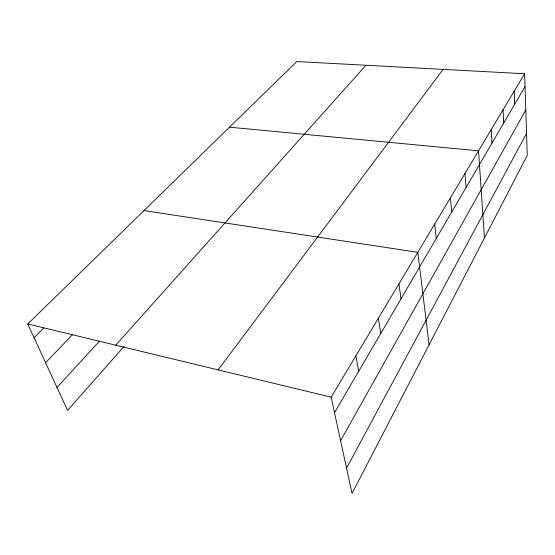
<?xml version="1.0" encoding="UTF-8"?>
<svg xmlns="http://www.w3.org/2000/svg" width="555" height="555" viewBox="0 0 555 555"><rect width="100%" height="100%" fill="white"/><g stroke="black" fill="none" stroke-linecap="round" stroke-linejoin="round"><path stroke-width="0.83" d="M346.542 468.149L526.542 133.436M340.603 440.712L525.793 110.029M334.519 412.642L525.044 86.525M524.635 73.753L527.25 155.414L352.03 493.457L331.168 397.165L524.635 73.753L296.793 61.543L27.75 323.967L67.585 410.416L124.14 346.32M218.122 369.894L443.14 69.382M115.752 345.203L365.925 65.247M56.998 387.445L99.324 341.318M45.614 362.741L72.816 334.332M34.07 337.69L43.873 327.894M229.493 127.185L478.535 150.814L484.459 237.963M143.981 210.595L417.811 252.324L429.105 344.759M27.75 323.967L331.168 397.165M355.859 355.901L358.724 371.219M378.35 318.299L380.799 333.43M398.92 283.91L401.022 298.819M434.731 224.04L436.265 238.49M450.403 197.837L451.714 212.045M464.972 173.493L466.075 187.458M491.203 129.634L491.98 143.114M503.059 109.814L503.704 123.057M514.18 91.221L514.7 104.229"/></g></svg>
